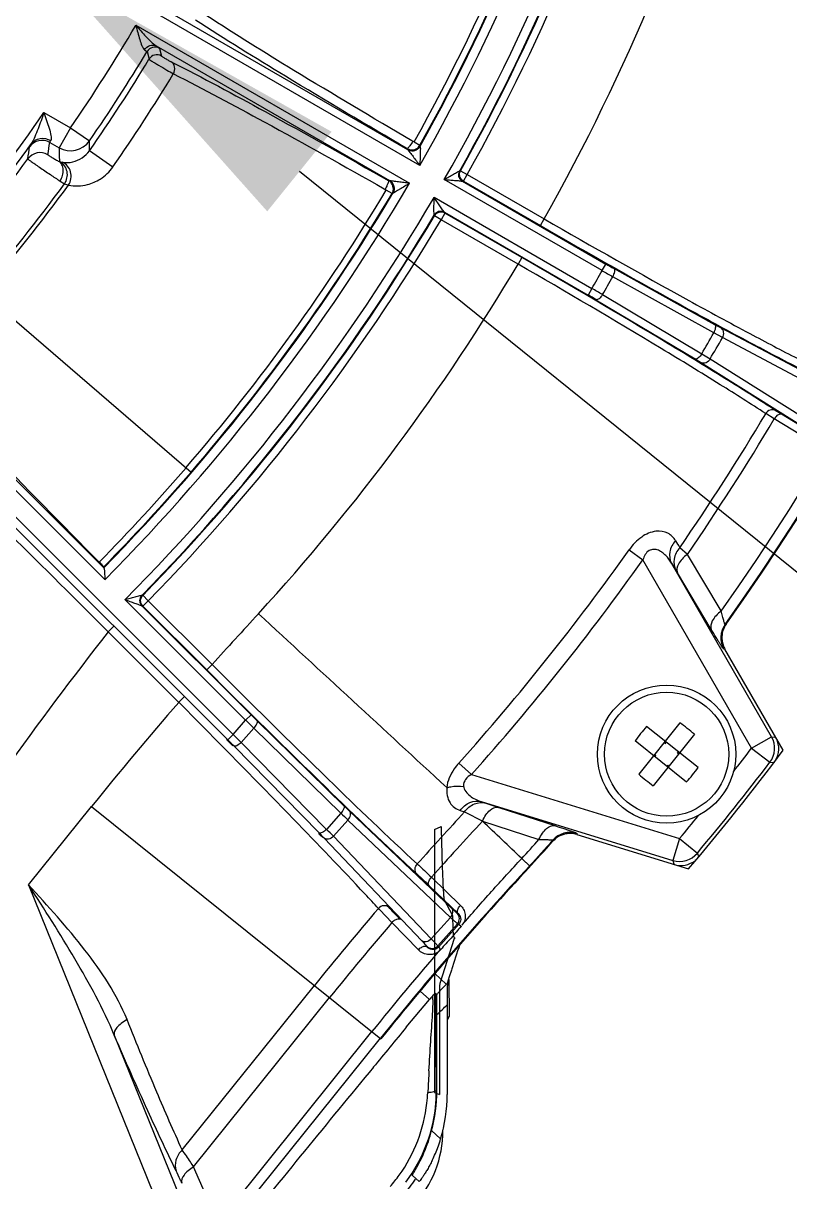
# Model space of a CAD drawing. Header units: millimetres. Extents: x -6 to 705, y -10 to 538.
# Drawn here: x 524.28 to 534.26, y 394.5 to 409.6 of the extents above; entities that cross this region are included whole.
import ezdxf

# ---------------------------------------------------------------- set-up
doc = ezdxf.new("R2010")
doc.units = ezdxf.units.MM
doc.layers.add('02___PRT_ALL_AXES', color=7, linetype='Continuous')
doc.layers.add('\\M+5D7DC\\M+5C4DA\\M+5BFF2\\M+5CFDF', color=7, linetype='Continuous', lineweight=50)

msp = doc.modelspace()

# ---------------------------------------------------------------- linework, layer by layer
at = {"color": 0, "linetype": 'Continuous', "lineweight": -3}
for p, q in [((529.441, 407.742), (525.878, 409.799)), ((526.242, 409.704), (529.282, 407.949)), ((525.745, 409.568), (529.307, 407.511)), ((525.89, 409.225), (525.916, 409.126)), ((526.009, 409.3), (529.048, 407.545)), ((526.053, 409.267), (526.078, 409.168)), ((524.548, 408.432), (524.895, 408.232)), ((524.895, 408.232), (524.745, 407.972)), ((524.895, 408.232), (525.141, 408.062)), ((524.624, 408.042), (524.745, 407.972)), ((529.366, 408.049), (529.339, 408.064)), ((529.367, 408.049), (529.441, 408.007)), ((529.441, 408.007), (529.443, 408.006)), ((529.443, 408.007), (529.446, 407.996)), ((525.445, 407.722), (525.141, 407.933)), ((531.814, 406.372), (529.759, 407.558)), ((529.961, 407.672), (529.971, 407.674)), ((529.971, 407.674), (530.058, 407.625)), ((530.008, 407.539), (530.058, 407.625)), ((530.058, 407.625), (531.061, 407.046)), ((524.758, 407.539), (524.816, 407.503)), ((528.977, 407.438), (529.005, 407.422)), ((529.079, 407.377), (529.005, 407.422)), ((529.998, 407.536), (531.864, 406.458)), ((530.008, 407.539), (531.011, 406.959)), ((529.09, 407.38), (529.079, 407.377)), ((529.626, 407.327), (531.681, 406.141)), ((529.767, 407.121), (529.717, 407.035)), ((529.764, 407.132), (531.631, 406.054)), ((530.77, 406.542), (529.767, 407.121)), ((529.631, 407.086), (529.629, 407.095)), ((529.717, 407.035), (529.631, 407.086)), ((530.72, 406.456), (529.717, 407.035)), ((531.011, 406.959), (531.061, 407.046)), ((530.77, 406.542), (530.72, 406.456)), ((531.814, 406.372), (531.864, 406.458)), ((533.282, 405.667), (531.968, 406.399)), ((533.267, 405.561), (531.953, 406.293)), ((523.754, 406.083), (526.463, 403.748)), ((531.681, 406.141), (531.631, 406.054)), ((531.819, 406.06), (533.11, 405.288)), ((531.734, 405.993), (533.025, 405.222)), ((533.367, 405.621), (533.282, 405.667)), ((534.861, 404.829), (533.367, 405.621)), ((525.342, 402.346), (522.151, 405.537)), ((525.328, 402.501), (522.291, 405.538)), ((533.379, 405.499), (533.267, 405.561)), ((534.874, 404.707), (533.379, 405.499)), ((521.977, 405.364), (527.011, 400.33)), ((522.047, 405.153), (526.94, 400.259)), ((533.025, 405.222), (533.107, 405.171)), ((533.107, 405.171), (534.54, 404.273)), ((533.11, 405.288), (533.22, 405.222)), ((533.22, 405.222), (534.653, 404.323)), ((534.149, 404.5), (534.067, 404.551)), ((534.054, 404.44), (533.943, 404.509)), ((534.517, 404.159), (534.054, 404.44)), ((534.613, 404.218), (534.149, 404.5)), ((532.164, 402.734), (532.345, 402.606)), ((532.923, 402.676), (532.824, 402.762)), ((533.759, 400.149), (532.345, 402.606)), ((533.365, 401.938), (532.923, 402.676)), ((525.328, 402.501), (525.326, 402.513)), ((534.019, 400.299), (532.716, 402.563)), ((532.794, 402.437), (532.776, 402.467)), ((533.235, 401.696), (532.794, 402.437)), ((525.827, 402.143), (525.835, 402.142)), ((525.835, 402.142), (525.907, 402.072)), ((527.174, 400.514), (525.602, 402.086)), ((527.245, 400.584), (525.827, 402.002)), ((525.836, 402.001), (525.907, 402.072)), ((525.836, 402.001), (526.667, 401.17)), ((525.907, 402.072), (526.738, 401.241)), ((525.455, 401.737), (525.384, 401.666)), ((533.428, 401.766), (533.414, 401.762)), ((526.302, 400.748), (525.384, 401.666)), ((533.412, 401.442), (533.399, 401.439)), ((534.172, 400.123), (533.412, 401.442)), ((526.667, 401.17), (526.738, 401.241)), ((526.373, 400.819), (526.303, 400.748)), ((527.011, 400.33), (527.174, 400.514)), ((527.174, 400.514), (527.245, 400.584)), ((528.456, 399.397), (527.324, 400.506)), ((532.827, 400.482), (532.291, 399.811)), ((527.011, 400.33), (526.94, 400.259)), ((527.117, 400.226), (527.281, 400.411)), ((528.413, 399.302), (527.281, 400.411)), ((533.063, 399.898), (532.392, 400.433)), ((533.014, 400.332), (532.479, 399.661)), ((527.009, 400.18), (526.925, 400.265)), ((527.019, 400.18), (528.129, 399.047)), ((527.117, 400.226), (528.227, 399.093)), ((532.914, 399.71), (532.242, 400.245)), ((532.621, 400.225), (532.637, 400.212)), ((532.637, 400.212), (532.634, 400.24)), ((532.637, 400.212), (532.649, 400.228)), ((533.759, 400.149), (534.019, 400.299)), ((534.019, 400.299), (534.063, 400.296)), ((534.063, 400.296), (534.073, 400.295)), ((532.512, 400.056), (532.484, 400.053)), ((532.496, 400.068), (532.512, 400.056)), ((532.5, 400.04), (532.512, 400.056)), ((532.793, 400.087), (532.806, 400.103)), ((532.793, 400.087), (532.821, 400.091)), ((532.793, 400.087), (532.809, 400.075)), ((533.759, 400.149), (533.998, 399.967)), ((529.948, 399.955), (530.113, 399.808)), ((532.656, 399.915), (532.668, 399.931)), ((532.668, 399.931), (532.684, 399.919)), ((532.668, 399.931), (532.672, 399.903)), ((533.998, 399.967), (534.052, 399.964)), ((530.113, 399.808), (532.823, 398.975)), ((530.239, 399.455), (532.735, 398.689)), ((530.239, 399.455), (530.298, 399.435)), ((530.298, 399.435), (530.469, 399.378)), ((524.349, 398.37), (525.167, 399.39)), ((525.167, 399.39), (528.935, 396.366)), ((528.413, 399.302), (528.227, 399.093)), ((529.858, 398.063), (528.525, 399.331)), ((529.968, 399.339), (530.024, 399.321)), ((530.024, 399.321), (530.259, 399.201)), ((530.469, 399.378), (531.198, 399.142)), ((528.505, 399.215), (528.317, 399.003)), ((529.839, 397.946), (528.505, 399.215)), ((529.631, 399.093), (529.719, 399.131)), ((530.256, 399.201), (530.992, 398.961)), ((528.148, 399.015), (528.124, 399.04)), ((528.129, 399.047), (528.195, 398.978)), ((528.177, 398.985), (528.148, 399.015)), ((528.195, 398.978), (529.468, 397.641)), ((528.317, 399.003), (529.59, 397.666)), ((529.631, 399.093), (529.631, 395.664)), ((531.174, 398.953), (531.173, 398.942)), ((531.485, 399.04), (531.485, 399.029)), ((531.485, 399.029), (531.485, 399.026)), ((531.485, 399.026), (532.94, 398.579)), ((532.823, 398.975), (532.735, 398.689)), ((532.823, 398.975), (533.054, 398.783)), ((531.173, 398.942), (531.173, 398.939)), ((532.735, 398.689), (532.748, 398.646)), ((533.054, 398.783), (533.069, 398.731)), ((530.876, 398.61), (530.869, 398.617)), ((532.748, 398.646), (532.751, 398.637)), ((524.349, 398.37), (527.421, 390.768)), ((529.56, 398.363), (529.938, 397.997)), ((529.591, 398.469), (529.969, 398.103)), ((529.759, 398.174), (529.864, 397.98)), ((529.078, 397.881), (528.92, 398.043)), ((529.839, 397.946), (529.59, 397.666)), ((529.864, 397.98), (529.865, 397.965)), ((529.865, 397.965), (529.872, 397.794)), ((529.938, 397.997), (529.927, 398.001)), ((529.423, 397.525), (529.078, 397.881)), ((529.931, 397.864), (529.675, 397.576)), ((529.949, 397.858), (529.682, 397.557)), ((529.949, 397.858), (529.931, 397.864)), ((529.949, 397.858), (529.984, 397.826)), ((529.888, 397.672), (529.7, 397.084)), ((529.893, 397.685), (529.879, 397.691)), ((529.888, 397.672), (529.893, 397.668)), ((529.893, 397.685), (529.893, 397.668)), ((529.53, 397.571), (529.534, 397.561)), ((529.675, 397.576), (529.682, 397.557)), ((529.682, 397.557), (529.716, 397.525)), ((529.635, 397.214), (529.786, 397.075)), ((529.8, 397.089), (529.829, 397.177)), ((529.817, 397.139), (529.821, 396.657)), ((529.829, 397.177), (529.858, 397.265)), ((526.349, 394.916), (528.07, 397.06)), ((526.497, 394.696), (528.267, 396.901)), ((529.265, 396.515), (529.566, 396.877)), ((529.445, 396.987), (529.566, 396.877)), ((529.662, 396.942), (529.647, 396.959)), ((529.697, 396.807), (529.697, 395.638)), ((529.797, 396.807), (529.797, 395.638)), ((529.664, 395.69), (529.664, 396.68)), ((525.464, 396.412), (527.662, 390.971)), ((526.817, 393.967), (528.817, 396.46)), ((526.846, 393.779), (528.927, 396.371)), ((529.656, 395.693), (529.656, 395.9)), ((529.631, 395.664), (529.697, 395.638)), ((529.656, 395.693), (529.664, 395.69)), ((529.595, 395.169), (529.712, 395.061)), ((526.817, 393.967), (526.497, 394.696)), ((529.344, 394.585), (529.431, 394.504))]:
    msp.add_line(p, q, dxfattribs=at)
for radius in [0.9, 0.808]:
    msp.add_circle((532.653, 400.072), radius, dxfattribs=at)
for centre, radius, start, end in [((506.93, 420.584), 32.491, 324.5985, 9.6872), ((506.93, 420.584), 32.5, 324.6176, 9.6681), ((506.93, 420.584), 32.35, 324.8016, 9.4841), ((506.93, 420.584), 25.916, 330.295, 344.705), ((506.93, 420.584), 26.284, 330.2909, 344.7091), ((506.93, 420.584), 25.701, 330.8064, 344.1936), ((506.93, 420.584), 25.788, 330.8086, 344.1914), ((506.93, 420.584), 25.796, 330.7899, 344.2101), ((506.93, 420.584), 26.404, 330.722, 344.278), ((506.93, 420.584), 26.411, 330.7367, 344.2633), ((506.93, 420.584), 26.511, 330.7367, 344.2633), ((506.93, 420.584), 27.669, 330.7059, 344.2941), ((507.228, 420.412), 21.458, 325.4151, 329.6437), ((507.228, 420.412), 21.758, 325.4151, 329.0571), ((525.993, 409.163), 0.12, 60.065, 148.992), ((507.207, 420.425), 21.856, 325.1425, 328.87), ((526.018, 409.064), 0.12, 60.065, 148.8049), ((507.194, 420.432), 22.24, 325.1461, 328.8747), ((506.93, 420.584), 21.403, 315.3282, 325.4031), ((506.93, 420.584), 21.503, 315.593, 324.2613), ((524.524, 407.869), 0.2, 60.0326, 144.0465), ((495.267, 412.279), 29.661, 351.4754, 351.7876), ((524.895, 408.233), 0.3, 240.0735, 325.2943), ((487.542, 408), 37.599, 359.899, 0.0945), ((495.24, 412.076), 29.408, 351.6935, 352.006), ((524.5, 407.709), 0.2, 60.0317, 143.67), ((506.93, 420.584), 21.582, 319.2168, 323.7673), ((506.93, 420.584), 22.159, 319.2168, 323.8187), ((506.93, 420.584), 22.211, 319.2405, 323.866), ((524.975, 407.942), 0.467, 250.0927, 256.7892), ((506.93, 420.584), 25.916, 315.271, 329.705), ((506.93, 420.584), 25.701, 319.2401, 329.1935), ((506.93, 420.584), 25.796, 315.4954, 329.2101), ((506.93, 420.584), 26.284, 315.2672, 329.7091), ((506.93, 420.584), 25.788, 319.2401, 329.1914), ((506.93, 420.584), 26.404, 315.6982, 329.278), ((506.93, 420.584), 26.411, 315.7092, 329.2633), ((506.93, 420.584), 26.511, 315.7092, 329.2633), ((506.93, 420.584), 27.669, 317.5308, 329.2941), ((506.93, 420.584), 28.657, 329.7332, 330.2668), ((538.709, 418.338), 13.811, 240.0481, 240.7109), ((535.757, 413.195), 7.78, 239.9757, 240.858), ((506.93, 420.584), 28.816, 329.7326, 330.2674), ((527.569, 399.018), 8.125, 59.1607, 60.0056), ((524.451, 393.65), 14.432, 59.3034, 59.9376), ((506.93, 420.584), 30.321, 329.7026, 330.2974), ((506.93, 420.584), 30.449, 329.6991, 330.3009), ((506.93, 420.584), 31.434, 325.4615, 329.2425), ((506.93, 420.584), 31.565, 325.4351, 329.2386), ((506.44, 421.006), 26.348, 315.6094, 319.2409), ((507.08, 420.455), 25.59, 315.4817, 319.2405), ((506.93, 420.584), 30.909, 318.1325, 324.7247), ((556.807, 417.161), 27.973, 210.761, 210.9794), ((506.93, 420.584), 31.13, 318.1325, 324.7247), ((559.273, 419.157), 31.315, 212.0004, 212.2068), ((409.622, 286.528), 163.272, 44.84494, 44.99572), ((560.127, 371.326), 44.83, 136.9983, 138.1416), ((-413.699, -618.845), 1388.337, 47.188981, 47.326643), ((533.659, 401.589), 0.3, 144.6157, 209.9289), ((563.424, 371.823), 48.348, 141.885, 147.2261), ((533.673, 401.592), 0.3, 198.8055, 209.8793), ((560.127, 371.326), 44.83, 138.9821, 141.2448), ((411.01, 285.82), 162.791, 44.75335, 44.90958), ((540.228, 413.952), 18.734, 225.8322, 226.2859), ((534.711, 408.046), 10.555, 224.9857, 225.59), ((530.666, 397.58), 3.618, 49.5278, 53.3294), ((513.463, 386.376), 19.449, 45.4082, 45.8454), ((535.14, 398.088), 3.613, 141.4269, 143.3304), ((535.143, 398.085), 3.617, 139.528, 141.429), ((519.462, 392.778), 10.578, 44.4107, 45.014), ((533.759, 400.149), 0.3, 322.7233, 29.9092), ((533.813, 400.145), 0.3, 322.7325, 18.6236), ((533.812, 400.146), 0.3, 18.5531, 29.8761), ((506.93, 420.584), 34.07, 319.7675, 323.0897), ((506.93, 420.584), 33.725, 322.044, 322.7039), ((530.166, 402.055), 3.613, 321.4269, 323.3304), ((506.93, 420.584), 34.025, 320.1533, 322.7039), ((534.639, 402.563), 3.618, 229.5278, 233.3294), ((530.162, 402.058), 3.617, 319.528, 321.429), ((536.198, 407.432), 11.256, 226.2397, 226.8871), ((532.897, 403.921), 6.339, 225.5284, 226.3909), ((560.127, 371.326), 41.108, 137.0784, 138.3566), ((506.93, 420.584), 33.725, 320.1533, 320.8116), ((560.127, 371.326), 40.855, 136.9788, 138.3667), ((352.064, 211.776), 258.613, 46.29005, 46.44649), ((519.258, 389.995), 12.776, 44.8376, 45.4086), ((506.93, 420.584), 32.35, 317.4639, 318.0555), ((506.93, 420.584), 32.491, 317.4589, 318.2586), ((531.397, 398.738), 0.3, 127.1952, 138.1915), ((531.397, 398.753), 0.3, 72.9287, 138.2415), ((506.93, 420.584), 32.5, 317.3984, 318.2396), ((532.823, 398.975), 0.3, 252.948, 320.1338), ((532.839, 398.923), 0.3, 252.9067, 308.799), ((532.838, 398.924), 0.3, 308.7285, 320.0503), ((560.127, 371.326), 40.008, 136.9925, 141.2448), ((560.127, 371.326), 39.999, 137.0167, 141.2448), ((506.459, 377.513), 30.429, 42.4789, 42.9598), ((560.127, 371.326), 41.108, 139.4293, 141.2448), ((533.334, 402.265), 6.109, 223.4729, 223.7239), ((529.211, 397.75), 0.187, 127.4529, 135.5524), ((529.856, 397.93), 0.1, 318.4153, 44.8988), ((560.127, 371.326), 40.855, 139.4615, 141.2448), ((438.607, 426.825), 95.919, 342.05085, 342.25876), ((560.127, 371.326), 40.149, 139.2548, 141.2448), ((529.601, 397.642), 0.1, 225.1125, 318.3196), ((531.477, 395.363), 2.406, 134.6435, 137.9094), ((506.93, 420.584), 32.789, 314.193, 314.2271), ((531.44, 395.258), 2.476, 137.9627, 139.1838), ((531.483, 395.358), 2.414, 137.9085, 138.9735), ((546.4, 396.825), 16.603, 179.4986, 179.9071), ((551.65, 396.807), 21.853, 179.8827, 180.0004), ((506.93, 420.584), 32.989, 313.5631, 313.8819), ((508.183, 396.681), 21.481, 359.9995, 0.1218), ((529.768, 396.657), 0.053, 303.2089, 0.4979), ((735.091, 226.056), 267.246, 140.36949, 140.51402), ((735.431, 225.778), 267.685, 140.51429, 141.11924), ((570.205, 393.736), 40.705, 176.8844, 177.144), ((527.505, 395.763), 2.042, 353.3391, 357.2615), ((576.386, 393.425), 46.894, 177.1415, 177.2613), ((527.671, 395.689), 1.985, 355.5993, 359.2261), ((527.687, 395.688), 1.97, 359.2289, 0.1394), ((527.669, 395.689), 1.987, 323.1972, 355.598), ((527.504, 395.738), 2.168, 334.532, 342.9335), ((527.582, 395.713), 2.085, 342.9658, 344.8867), ((527.894, 395.609), 1.899, 339.9933, 343.2176), ((527.922, 395.598), 1.869, 334.0829, 340.0316), ((527.37, 395.802), 2.316, 332.7022, 334.5309), ((527.604, 395.715), 1.931, 318.7287, 324.3305), ((527.733, 395.664), 2.002, 317.3291, 324.74), ((527.734, 395.663), 2.001, 324.7438, 325.6651)]:
    msp.add_arc(centre, radius, start, end, dxfattribs=at)
for centre, major_axis, start_param, end_param in [((527.664, 395.69), (1.863, -0.728), 0.108777, 0.372349), ((527.797, 395.638), (-1.863, 0.728), 3.221355, 3.513942)]:
    msp.add_ellipse(centre, major_axis=major_axis, ratio=0.999824, start_param=start_param, end_param=end_param, dxfattribs=at)
for points, knots in [([(529.339, 408.064), (528.824, 408.365), (527.929, 408.898), (527.042, 409.447), (526.669, 409.692)], [0, 0, 0, 0, 0.571955, 1, 1, 1, 1]), ([(525.745, 409.568), (525.788, 409.519), (525.852, 409.446), (525.94, 409.356), (525.984, 409.315), (526.009, 409.3)], [0, 0, 0, 0, 0.520903, 0.771901, 1, 1, 1, 1]), ([(525.745, 409.568), (525.753, 409.536), (525.769, 409.475), (525.794, 409.386), (525.816, 409.317), (525.838, 409.273), (525.852, 409.255), (525.859, 409.25)], [0, 0, 0, 0, 0.284692, 0.560499, 0.811449, 0.917102, 1, 1, 1, 1]), ([(529.278, 407.961), (528.747, 408.271), (527.822, 408.82), (526.905, 409.385), (526.52, 409.637)], [0, 0, 0, 0, 0.571959, 1, 1, 1, 1]), ([(525.859, 409.25), (525.875, 409.275), (525.921, 409.316), (525.985, 409.313), (526.009, 409.3)], [0, 0, 0, 0, 0.523929, 1, 1, 1, 1]), ([(525.859, 409.25), (525.867, 409.244), (525.877, 409.237), (525.887, 409.229), (525.89, 409.226), (525.89, 409.225)], [0, 0, 0, 0, 0.705092, 0.903791, 1, 1, 1, 1]), ([(526.009, 409.3), (526.015, 409.296), (526.026, 409.288), (526.04, 409.279), (526.048, 409.272), (526.052, 409.268), (526.053, 409.267)], [0, 0, 0, 0, 0.404993, 0.709182, 0.90759, 1, 1, 1, 1]), ([(525.916, 409.126), (525.918, 409.123), (525.932, 409.116), (525.956, 409.099), (525.995, 409.076), (526.06, 409.037), (526.141, 408.989), (526.205, 408.952), (526.233, 408.936)], [0, 0, 0, 0, 0.032944, 0.116664, 0.242969, 0.399317, 0.738048, 1, 1, 1, 1]), ([(526.078, 409.168), (526.079, 409.166), (526.085, 409.163), (526.094, 409.156), (526.11, 409.147), (526.136, 409.131), (526.168, 409.113), (526.194, 409.098), (526.206, 409.093)], [0, 0, 0, 0, 0.033271, 0.117002, 0.243254, 0.399538, 0.738082, 1, 1, 1, 1]), ([(526.206, 409.093), (526.617, 408.885), (527.564, 408.374), (528.502, 407.847), (529.037, 407.542)], [0, 0, 0, 0, 0.427989, 1, 1, 1, 1]), ([(526.233, 408.936), (526.248, 408.962), (526.262, 409.023), (526.229, 409.079), (526.206, 409.093)], [0, 0, 0, 0, 0.528397, 1, 1, 1, 1]), ([(526.233, 408.936), (526.631, 408.736), (527.55, 408.242), (528.459, 407.733), (528.977, 407.438)], [0, 0, 0, 0, 0.428037, 1, 1, 1, 1]), ([(524.548, 408.431), (524.523, 408.36), (524.486, 408.254), (524.432, 408.118), (524.403, 408.053), (524.384, 408.025)], [0, 0, 0, 0, 0.516514, 0.767941, 1, 1, 1, 1]), ([(524.548, 408.432), (524.56, 408.397), (524.584, 408.329), (524.616, 408.23), (524.638, 408.151), (524.645, 408.098), (524.642, 408.073), (524.637, 408.066)], [0, 0, 0, 0, 0.288622, 0.568521, 0.82214, 0.92566, 1, 1, 1, 1]), ([(524.384, 408.025), (524.378, 408.016), (524.371, 408.004), (524.363, 407.991), (524.362, 407.987)], [0, 0, 0, 0, 0.691934, 1, 1, 1, 1]), ([(524.384, 408.025), (524.41, 408.061), (524.499, 408.112), (524.596, 408.09), (524.637, 408.066)], [0, 0, 0, 0, 0.484139, 1, 1, 1, 1]), ([(524.637, 408.066), (524.633, 408.061), (524.629, 408.053), (524.624, 408.045), (524.624, 408.042)], [0, 0, 0, 0, 0.690835, 1, 1, 1, 1]), ([(529.352, 408.057), (529.34, 408.036), (529.316, 408.006), (529.293, 407.974), (529.282, 407.964)], [0, 0, 0, 0, 0.620465, 1, 1, 1, 1]), ([(524.6, 407.883), (524.6, 407.881), (524.607, 407.877), (524.615, 407.87), (524.632, 407.86), (524.661, 407.842), (524.699, 407.819), (524.731, 407.802), (524.746, 407.794)], [0, 0, 0, 0, 0.029343, 0.104658, 0.220351, 0.366741, 0.701096, 1, 1, 1, 1]), ([(524.745, 407.972), (524.745, 407.958), (524.746, 407.929), (524.744, 407.884), (524.747, 407.839), (524.752, 407.808), (524.752, 407.793)], [0, 0, 0, 0, 0.245267, 0.487092, 0.740855, 1, 1, 1, 1]), ([(524.79, 407.783), (524.834, 407.776), (524.968, 407.782), (525.092, 407.862), (525.141, 407.933)], [0, 0, 0, 0, 0.337103, 1, 1, 1, 1]), ([(529.278, 407.961), (529.301, 407.948), (529.356, 407.937), (529.406, 407.962), (529.424, 407.98)], [0, 0, 0, 0, 0.499915, 1, 1, 1, 1]), ([(529.282, 407.949), (529.304, 407.936), (529.359, 407.925), (529.409, 407.951), (529.427, 407.97)], [0, 0, 0, 0, 0.498702, 1, 1, 1, 1]), ([(529.282, 407.949), (529.287, 407.945), (529.297, 407.932), (529.321, 407.902), (529.355, 407.857), (529.397, 407.8), (529.426, 407.762), (529.441, 407.742)], [0, 0, 0, 0, 0.073521, 0.18653, 0.446314, 0.720897, 1, 1, 1, 1]), ([(529.446, 407.995), (529.446, 407.995), (529.448, 407.989), (529.447, 407.981), (529.448, 407.955), (529.447, 407.925), (529.446, 407.877), (529.443, 407.817), (529.442, 407.767), (529.441, 407.742)], [0, 0, 0, 0, 0.0098, 0.042279, 0.147537, 0.276041, 0.41442, 0.703947, 1, 1, 1, 1]), ([(524.339, 407.828), (524.34, 407.826), (524.344, 407.824), (524.352, 407.817), (524.365, 407.807), (524.391, 407.788), (524.434, 407.759), (524.493, 407.717), (524.561, 407.671), (524.65, 407.611), (524.716, 407.567), (524.758, 407.539)], [0, 0, 0, 0, 0.008434, 0.028895, 0.06102, 0.104172, 0.219755, 0.3661, 0.531096, 0.700979, 1, 1, 1, 1]), ([(524.758, 407.539), (524.772, 407.562), (524.793, 407.61), (524.803, 407.684), (524.789, 407.75), (524.762, 407.784), (524.746, 407.794)], [0, 0, 0, 0, 0.286167, 0.55638, 0.793737, 1, 1, 1, 1]), ([(524.75, 407.793), (524.76, 407.79), (524.773, 407.785), (524.787, 407.783), (524.79, 407.783)], [0, 0, 0, 0, 0.775789, 1, 1, 1, 1]), ([(524.816, 407.503), (524.847, 407.548), (524.874, 407.664), (524.804, 407.765), (524.759, 407.789)], [0, 0, 0, 0, 0.514379, 1, 1, 1, 1]), ([(524.869, 407.487), (524.9, 407.536), (524.916, 407.634), (524.862, 407.738), (524.815, 407.773), (524.79, 407.783)], [0, 0, 0, 0, 0.508589, 0.759228, 1, 1, 1, 1]), ([(524.869, 407.487), (524.949, 407.47), (525.098, 407.475), (525.3, 407.564), (525.402, 407.66), (525.445, 407.722)], [0, 0, 0, 0, 0.379158, 0.653099, 1, 1, 1, 1]), ([(529.759, 407.558), (529.78, 407.57), (529.819, 407.593), (529.869, 407.622), (529.905, 407.643), (529.932, 407.659), (529.944, 407.663), (529.961, 407.674), (529.961, 407.671)], [0, 0, 0, 0, 0.302631, 0.597081, 0.736273, 0.863269, 0.963114, 1, 1, 1, 1]), ([(529.759, 407.558), (529.782, 407.556), (529.826, 407.553), (529.891, 407.548), (529.943, 407.544), (529.977, 407.54), (529.992, 407.538), (529.997, 407.536)], [0, 0, 0, 0, 0.283296, 0.560968, 0.820388, 0.930195, 1, 1, 1, 1]), ([(529.998, 407.536), (529.979, 407.547), (529.949, 407.581), (529.946, 407.627), (529.952, 407.647)], [0, 0, 0, 0, 0.498777, 1, 1, 1, 1]), ([(530.008, 407.539), (529.99, 407.549), (529.959, 407.583), (529.956, 407.629), (529.961, 407.65)], [0, 0, 0, 0, 0.499697, 1, 1, 1, 1]), ([(529.037, 407.542), (529.037, 407.541), (529.036, 407.537), (529.034, 407.53), (529.03, 407.519), (529.022, 407.499), (529.009, 407.469), (528.997, 407.443), (528.991, 407.43)], [0, 0, 0, 0, 0.028846, 0.090848, 0.185519, 0.309984, 0.629247, 1, 1, 1, 1]), ([(529.048, 407.545), (529.07, 407.532), (529.108, 407.49), (529.11, 407.434), (529.103, 407.409)], [0, 0, 0, 0, 0.499138, 1, 1, 1, 1]), ([(529.307, 407.511), (529.283, 407.514), (529.235, 407.519), (529.165, 407.528), (529.109, 407.534), (529.071, 407.54), (529.055, 407.542), (529.049, 407.545)], [0, 0, 0, 0, 0.278837, 0.553176, 0.812838, 0.925598, 1, 1, 1, 1]), ([(529.08, 407.377), (529.093, 407.399), (529.105, 407.454), (529.08, 407.504), (529.062, 407.523)], [0, 0, 0, 0, 0.499914, 1, 1, 1, 1]), ([(529.307, 407.511), (529.286, 407.498), (529.244, 407.471), (529.193, 407.439), (529.152, 407.414), (529.127, 407.399), (529.104, 407.386), (529.097, 407.382), (529.091, 407.379), (529.091, 407.38)], [0, 0, 0, 0, 0.295631, 0.584768, 0.723016, 0.851396, 0.957046, 0.98955, 1, 1, 1, 1]), ([(529.629, 407.096), (529.627, 407.094), (529.627, 407.115), (529.625, 407.126), (529.625, 407.158), (529.625, 407.2), (529.626, 407.258), (529.626, 407.304), (529.626, 407.327)], [0, 0, 0, 0, 0.036205, 0.135965, 0.262996, 0.402324, 0.697061, 1, 1, 1, 1]), ([(529.764, 407.132), (529.759, 407.135), (529.751, 407.147), (529.73, 407.175), (529.701, 407.218), (529.664, 407.271), (529.639, 407.308), (529.626, 407.327)], [0, 0, 0, 0, 0.069352, 0.179191, 0.438728, 0.716546, 1, 1, 1, 1]), ([(529.764, 407.132), (529.745, 407.142), (529.701, 407.151), (529.66, 407.131), (529.645, 407.116)], [0, 0, 0, 0, 0.498504, 1, 1, 1, 1]), ([(529.767, 407.121), (529.749, 407.132), (529.704, 407.141), (529.663, 407.121), (529.647, 407.106)], [0, 0, 0, 0, 0.499699, 1, 1, 1, 1]), ([(531.011, 406.959), (531.649, 406.591), (532.558, 406.076), (533.685, 405.462), (534.17, 405.208), (534.383, 405.1)], [0, 0, 0, 0, 0.573969, 0.813622, 1, 1, 1, 1]), ([(531.061, 407.046), (531.685, 406.686), (532.573, 406.182), (533.676, 405.582), (534.15, 405.333), (534.359, 405.228)], [0, 0, 0, 0, 0.57397, 0.813619, 1, 1, 1, 1]), ([(534.067, 404.551), (533.867, 404.683), (533.404, 404.975), (532.309, 405.644), (531.408, 406.174), (530.77, 406.542)], [0, 0, 0, 0, 0.186376, 0.426026, 1, 1, 1, 1]), ([(533.943, 404.509), (533.748, 404.637), (533.296, 404.923), (532.225, 405.578), (531.344, 406.096), (530.72, 406.456)], [0, 0, 0, 0, 0.186377, 0.426026, 1, 1, 1, 1]), ([(531.953, 406.293), (531.964, 406.313), (531.979, 406.345), (531.98, 406.391), (531.968, 406.399)], [0, 0, 0, 0, 0.631724, 1, 1, 1, 1]), ([(531.819, 406.06), (531.806, 406.04), (531.787, 406.012), (531.746, 405.988), (531.734, 405.993)], [0, 0, 0, 0, 0.631724, 1, 1, 1, 1]), ([(533.267, 405.561), (533.278, 405.581), (533.293, 405.612), (533.294, 405.659), (533.282, 405.667)], [0, 0, 0, 0, 0.631725, 1, 1, 1, 1]), ([(533.379, 405.499), (533.391, 405.52), (533.405, 405.564), (533.383, 405.61), (533.367, 405.621)], [0, 0, 0, 0, 0.554876, 1, 1, 1, 1]), ([(533.11, 405.288), (533.098, 405.268), (533.078, 405.24), (533.038, 405.216), (533.025, 405.222)], [0, 0, 0, 0, 0.631725, 1, 1, 1, 1]), ([(533.22, 405.222), (533.207, 405.201), (533.175, 405.167), (533.125, 405.162), (533.107, 405.171)], [0, 0, 0, 0, 0.554876, 1, 1, 1, 1]), ([(525.268, 402.575), (524.785, 403.062), (524.117, 403.741), (523.33, 404.569), (523.02, 404.904), (522.894, 405.046)], [0, 0, 0, 0, 0.600675, 0.833537, 1, 1, 1, 1]), ([(534.067, 404.551), (534.047, 404.562), (533.994, 404.564), (533.956, 404.53), (533.943, 404.509)], [0, 0, 0, 0, 0.473391, 1, 1, 1, 1]), ([(534.149, 404.5), (534.143, 404.503), (534.12, 404.504), (534.084, 404.482), (534.063, 404.456), (534.054, 404.44)], [0, 0, 0, 0, 0.179074, 0.541141, 1, 1, 1, 1]), ([(525.081, 401.97), (524.649, 402.402), (523.882, 403.16), (523.106, 403.909), (522.763, 404.227)], [0, 0, 0, 0, 0.56609, 1, 1, 1, 1]), ([(532.769, 402.854), (532.746, 402.894), (532.671, 402.967), (532.497, 402.991), (532.31, 402.906), (532.209, 402.798), (532.164, 402.734)], [0, 0, 0, 0, 0.190227, 0.40436, 0.678421, 1, 1, 1, 1]), ([(532.716, 402.563), (532.695, 402.597), (532.659, 402.647), (532.598, 402.7), (532.547, 402.731), (532.486, 402.746), (532.395, 402.723), (532.359, 402.652), (532.345, 402.606)], [0, 0, 0, 0, 0.239465, 0.357279, 0.474253, 0.59219, 0.717481, 1, 1, 1, 1]), ([(532.769, 402.854), (532.733, 402.813), (532.679, 402.718), (532.692, 402.605), (532.716, 402.563)], [0, 0, 0, 0, 0.529251, 1, 1, 1, 1]), ([(532.824, 402.762), (532.788, 402.721), (532.736, 402.623), (532.752, 402.511), (532.776, 402.467)], [0, 0, 0, 0, 0.524794, 1, 1, 1, 1]), ([(525.326, 402.513), (525.326, 402.515), (525.318, 402.521), (525.308, 402.534), (525.289, 402.553), (525.275, 402.567), (525.268, 402.575)], [0, 0, 0, 0, 0.084591, 0.297999, 0.616242, 1, 1, 1, 1]), ([(532.923, 402.676), (532.899, 402.658), (532.855, 402.618), (532.797, 402.545), (532.777, 402.47), (532.794, 402.437)], [0, 0, 0, 0, 0.324108, 0.606322, 1, 1, 1, 1]), ([(525.329, 402.5), (525.329, 402.498), (525.332, 402.491), (525.334, 402.478), (525.336, 402.461), (525.338, 402.416), (525.341, 402.378), (525.342, 402.346)], [0, 0, 0, 0, 0.047031, 0.14032, 0.254928, 0.387018, 1, 1, 1, 1]), ([(525.602, 402.086), (525.625, 402.092), (525.669, 402.104), (525.725, 402.119), (525.765, 402.13), (525.796, 402.138), (525.808, 402.14), (525.828, 402.145), (525.826, 402.142)], [0, 0, 0, 0, 0.302607, 0.597039, 0.73623, 0.863231, 0.963112, 1, 1, 1, 1]), ([(525.827, 402.002), (525.812, 402.017), (525.792, 402.059), (525.801, 402.104), (525.811, 402.122)], [0, 0, 0, 0, 0.498963, 1, 1, 1, 1]), ([(525.836, 402.001), (525.821, 402.016), (525.801, 402.057), (525.809, 402.102), (525.82, 402.12)], [0, 0, 0, 0, 0.499683, 1, 1, 1, 1]), ([(525.602, 402.086), (525.624, 402.078), (525.666, 402.063), (525.728, 402.041), (525.776, 402.024), (525.809, 402.011), (525.822, 402.006), (525.826, 402.003)], [0, 0, 0, 0, 0.283947, 0.562216, 0.821983, 0.931547, 1, 1, 1, 1]), ([(533.365, 401.938), (533.34, 401.919), (533.297, 401.879), (533.238, 401.805), (533.218, 401.73), (533.235, 401.696)], [0, 0, 0, 0, 0.323796, 0.606007, 1, 1, 1, 1]), ([(533.414, 401.762), (533.413, 401.762), (533.41, 401.769), (533.407, 401.776), (533.402, 401.793), (533.393, 401.824), (533.381, 401.873), (533.371, 401.915), (533.365, 401.938)], [0, 0, 0, 0, 0.019613, 0.077503, 0.171396, 0.29621, 0.616478, 1, 1, 1, 1]), ([(533.399, 401.439), (533.397, 401.438), (533.392, 401.447), (533.382, 401.458), (533.367, 401.482), (533.348, 401.511), (533.325, 401.549), (533.286, 401.611), (533.256, 401.661), (533.235, 401.696)], [0, 0, 0, 0, 0.02042, 0.074759, 0.162142, 0.280401, 0.426683, 0.59768, 1, 1, 1, 1]), ([(526.738, 401.241), (527.238, 400.739), (528.121, 399.866), (529.015, 399.003), (529.407, 398.642)], [0, 0, 0, 0, 0.57097, 1, 1, 1, 1]), ([(526.667, 401.17), (527.18, 400.657), (528.084, 399.765), (528.999, 398.884), (529.4, 398.515)], [0, 0, 0, 0, 0.570971, 1, 1, 1, 1]), ([(527.281, 400.411), (527.297, 400.427), (527.318, 400.453), (527.333, 400.496), (527.324, 400.506)], [0, 0, 0, 0, 0.640652, 1, 1, 1, 1]), ([(528.728, 398.25), (528.422, 398.579), (527.721, 399.311), (527.012, 400.034), (526.615, 400.433)], [0, 0, 0, 0, 0.443979, 1, 1, 1, 1]), ([(527.117, 400.226), (527.1, 400.209), (527.074, 400.187), (527.029, 400.171), (527.019, 400.18)], [0, 0, 0, 0, 0.640426, 1, 1, 1, 1]), ([(529.948, 399.955), (529.927, 399.932), (529.853, 399.839), (529.8, 399.725), (529.791, 399.638)], [0, 0, 0, 0, 0.266411, 1, 1, 1, 1]), ([(530.113, 399.808), (530.084, 399.791), (530.033, 399.754), (530.007, 399.689), (530.01, 399.66)], [0, 0, 0, 0, 0.527077, 1, 1, 1, 1]), ([(529.793, 399.635), (529.786, 399.569), (529.803, 399.464), (529.889, 399.373), (529.941, 399.347), (529.968, 399.339)], [0, 0, 0, 0, 0.542257, 0.77341, 1, 1, 1, 1]), ([(529.793, 399.635), (529.81, 399.641), (529.881, 399.659), (529.957, 399.66), (530.012, 399.651)], [0, 0, 0, 0, 0.236233, 1, 1, 1, 1]), ([(530.01, 399.66), (530.013, 399.633), (530.035, 399.582), (530.113, 399.507), (530.188, 399.472), (530.239, 399.455)], [0, 0, 0, 0, 0.250263, 0.497167, 1, 1, 1, 1]), ([(529.968, 399.339), (529.999, 399.383), (530.08, 399.457), (530.192, 399.469), (530.239, 399.455)], [0, 0, 0, 0, 0.529255, 1, 1, 1, 1]), ([(530.024, 399.321), (530.056, 399.365), (530.138, 399.438), (530.251, 399.448), (530.298, 399.435)], [0, 0, 0, 0, 0.526757, 1, 1, 1, 1]), ([(528.413, 399.302), (528.429, 399.319), (528.45, 399.344), (528.465, 399.388), (528.456, 399.397)], [0, 0, 0, 0, 0.640652, 1, 1, 1, 1]), ([(528.505, 399.215), (528.521, 399.232), (528.545, 399.27), (528.537, 399.318), (528.525, 399.331)], [0, 0, 0, 0, 0.562002, 1, 1, 1, 1]), ([(530.256, 399.201), (530.269, 399.229), (530.298, 399.28), (530.356, 399.353), (530.425, 399.39), (530.461, 399.38)], [0, 0, 0, 0, 0.324076, 0.606289, 1, 1, 1, 1]), ([(529.719, 399.131), (529.72, 399.061), (529.723, 398.929), (529.728, 398.745), (529.733, 398.586), (529.738, 398.452), (529.742, 398.345), (529.748, 398.263), (529.751, 398.209), (529.756, 398.183), (529.759, 398.174)], [0, 0, 0, 0, 0.21955, 0.412293, 0.578222, 0.717392, 0.830171, 0.915764, 0.973025, 1, 1, 1, 1]), ([(530.992, 398.961), (531.005, 398.99), (531.034, 399.041), (531.093, 399.115), (531.162, 399.151), (531.198, 399.142)], [0, 0, 0, 0, 0.323796, 0.606007, 1, 1, 1, 1]), ([(531.198, 399.142), (531.237, 399.129), (531.293, 399.111), (531.362, 399.088), (531.404, 399.073), (531.437, 399.061), (531.463, 399.052), (531.476, 399.045), (531.485, 399.042), (531.485, 399.04)], [0, 0, 0, 0, 0.4022, 0.573184, 0.719463, 0.837755, 0.925187, 0.979565, 1, 1, 1, 1]), ([(528.227, 399.093), (528.21, 399.076), (528.185, 399.054), (528.139, 399.038), (528.129, 399.047)], [0, 0, 0, 0, 0.640426, 1, 1, 1, 1]), ([(528.317, 399.003), (528.3, 398.985), (528.261, 398.959), (528.209, 398.965), (528.195, 398.978)], [0, 0, 0, 0, 0.563353, 1, 1, 1, 1]), ([(530.992, 398.961), (531.015, 398.961), (531.058, 398.961), (531.109, 398.959), (531.141, 398.958), (531.159, 398.957), (531.166, 398.955), (531.174, 398.954), (531.174, 398.953)], [0, 0, 0, 0, 0.383418, 0.703639, 0.828476, 0.922424, 0.980367, 1, 1, 1, 1]), ([(529.99, 397.847), (530.118, 397.993), (530.372, 398.287), (530.636, 398.571), (530.768, 398.713)], [0, 0, 0, 0, 0.499996, 1, 1, 1, 1]), ([(530.767, 398.714), (530.781, 398.701), (530.806, 398.677), (530.839, 398.648), (530.856, 398.628), (530.868, 398.62), (530.869, 398.617)], [0, 0, 0, 0, 0.409181, 0.724356, 0.925203, 1, 1, 1, 1]), ([(529.4, 398.515), (529.385, 398.531), (529.369, 398.58), (529.391, 398.624), (529.407, 398.642)], [0, 0, 0, 0, 0.471657, 1, 1, 1, 1]), ([(529.4, 398.515), (529.411, 398.505), (529.465, 398.455), (529.518, 398.404), (529.56, 398.363)], [0, 0, 0, 0, 0.206267, 1, 1, 1, 1]), ([(529.407, 398.642), (529.42, 398.631), (529.482, 398.573), (529.543, 398.515), (529.591, 398.469)], [0, 0, 0, 0, 0.206272, 1, 1, 1, 1]), ([(525.63, 396.614), (525.498, 396.942), (525.088, 397.556), (524.6, 398.093), (524.349, 398.37)], [0, 0, 0, 0, 0.4855, 1, 1, 1, 1]), ([(525.464, 396.412), (525.32, 396.756), (524.96, 397.42), (524.554, 398.052), (524.349, 398.37)], [0, 0, 0, 0, 0.49606, 1, 1, 1, 1]), ([(529.56, 398.363), (529.555, 398.368), (529.548, 398.39), (529.56, 398.429), (529.579, 398.456), (529.591, 398.469)], [0, 0, 0, 0, 0.179196, 0.540035, 1, 1, 1, 1]), ([(529.036, 398.078), (529.02, 398.094), (528.965, 398.109), (528.919, 398.082), (528.901, 398.062)], [0, 0, 0, 0, 0.470297, 1, 1, 1, 1]), ([(529.189, 397.917), (529.174, 397.932), (529.123, 397.986), (529.072, 398.039), (529.036, 398.078)], [0, 0, 0, 0, 0.290184, 1, 1, 1, 1]), ([(529.839, 397.946), (529.855, 397.963), (529.878, 398.001), (529.871, 398.049), (529.858, 398.063)], [0, 0, 0, 0, 0.562002, 1, 1, 1, 1]), ([(529.927, 398.001), (529.925, 398.001), (529.918, 398.008), (529.904, 398.019), (529.883, 398.039), (529.867, 398.054), (529.858, 398.063)], [0, 0, 0, 0, 0.090097, 0.291853, 0.598847, 1, 1, 1, 1]), ([(529.938, 397.997), (529.934, 398.002), (529.926, 398.024), (529.938, 398.063), (529.957, 398.09), (529.969, 398.103)], [0, 0, 0, 0, 0.1792, 0.540031, 1, 1, 1, 1]), ([(529.969, 398.103), (529.985, 398.088), (530.013, 398.051), (530.03, 397.996), (530.034, 397.949), (530.03, 397.899), (530.007, 397.866), (529.99, 397.847)], [0, 0, 0, 0, 0.233455, 0.473515, 0.600418, 0.730354, 1, 1, 1, 1]), ([(529.189, 397.917), (529.185, 397.921), (529.167, 397.928), (529.133, 397.921), (529.11, 397.907), (529.098, 397.898)], [0, 0, 0, 0, 0.183831, 0.540123, 1, 1, 1, 1]), ([(529.931, 397.864), (529.928, 397.865), (529.919, 397.874), (529.9, 397.889), (529.872, 397.915), (529.851, 397.935), (529.839, 397.946)], [0, 0, 0, 0, 0.089863, 0.291677, 0.598758, 1, 1, 1, 1]), ([(529.938, 397.997), (529.954, 397.982), (529.973, 397.95), (529.974, 397.897), (529.96, 397.87), (529.949, 397.858)], [0, 0, 0, 0, 0.426994, 0.683366, 1, 1, 1, 1]), ([(529.979, 397.831), (529.934, 397.781), (529.851, 397.675), (529.757, 397.579), (529.713, 397.528)], [0, 0, 0, 0, 0.500006, 1, 1, 1, 1]), ([(529.872, 397.794), (529.872, 397.775), (529.874, 397.744), (529.875, 397.71), (529.878, 397.695), (529.879, 397.691)], [0, 0, 0, 0, 0.553039, 0.882127, 1, 1, 1, 1]), ([(529.59, 397.666), (529.572, 397.648), (529.534, 397.622), (529.482, 397.628), (529.468, 397.641)], [0, 0, 0, 0, 0.563353, 1, 1, 1, 1]), ([(529.468, 397.641), (529.476, 397.632), (529.491, 397.616), (529.511, 397.595), (529.523, 397.581), (529.529, 397.574), (529.53, 397.571)], [0, 0, 0, 0, 0.399454, 0.705925, 0.908431, 1, 1, 1, 1]), ([(529.59, 397.666), (529.602, 397.654), (529.622, 397.633), (529.649, 397.606), (529.665, 397.588), (529.674, 397.579), (529.675, 397.576)], [0, 0, 0, 0, 0.400154, 0.706905, 0.909239, 1, 1, 1, 1]), ([(529.534, 397.561), (529.528, 397.566), (529.505, 397.573), (529.464, 397.559), (529.436, 397.538), (529.423, 397.525)], [0, 0, 0, 0, 0.177463, 0.540438, 1, 1, 1, 1]), ([(529.713, 397.528), (529.703, 397.517), (529.685, 397.493), (529.644, 397.473), (529.603, 397.462), (529.548, 397.459), (529.483, 397.475), (529.44, 397.506), (529.423, 397.525)], [0, 0, 0, 0, 0.13776, 0.271601, 0.40222, 0.527216, 0.766806, 1, 1, 1, 1]), ([(529.682, 397.557), (529.67, 397.544), (529.642, 397.526), (529.586, 397.524), (529.55, 397.544), (529.534, 397.561)], [0, 0, 0, 0, 0.315761, 0.570104, 1, 1, 1, 1]), ([(529.7, 397.084), (529.7, 397.077), (529.698, 397.049), (529.698, 396.992), (529.697, 396.907), (529.697, 396.843), (529.697, 396.807)], [0, 0, 0, 0, 0.077403, 0.29787, 0.61635, 1, 1, 1, 1]), ([(529.8, 397.089), (529.799, 397.085), (529.8, 397.072), (529.798, 397.047), (529.798, 397.012), (529.798, 396.985), (529.798, 396.97)], [0, 0, 0, 0, 0.098439, 0.322625, 0.633908, 1, 1, 1, 1]), ([(529.647, 396.959), (529.647, 396.959), (529.645, 396.958), (529.641, 396.955), (529.632, 396.948), (529.618, 396.936), (529.608, 396.924), (529.601, 396.916)], [0, 0, 0, 0, 0.025341, 0.084654, 0.264579, 0.511868, 1, 1, 1, 1]), ([(529.607, 396.694), (529.609, 396.725), (529.612, 396.771), (529.613, 396.828), (529.613, 396.86), (529.612, 396.887), (529.61, 396.903), (529.605, 396.917), (529.601, 396.916)], [0, 0, 0, 0, 0.424122, 0.604688, 0.7536, 0.865296, 0.939361, 1, 1, 1, 1]), ([(529.652, 396.697), (529.651, 396.722), (529.65, 396.81), (529.649, 396.897), (529.647, 396.959)], [0, 0, 0, 0, 0.292489, 1, 1, 1, 1]), ([(529.664, 396.726), (529.664, 396.768), (529.664, 396.84), (529.663, 396.913), (529.662, 396.942)], [0, 0, 0, 0, 0.585552, 1, 1, 1, 1]), ([(529.56, 395.948), (529.567, 396.075), (529.581, 396.324), (529.6, 396.572), (529.607, 396.694)], [0, 0, 0, 0, 0.511188, 1, 1, 1, 1]), ([(529.656, 395.9), (529.656, 395.969), (529.655, 396.234), (529.654, 396.5), (529.652, 396.697)], [0, 0, 0, 0, 0.257434, 1, 1, 1, 1]), ([(525.63, 396.614), (525.603, 396.6), (525.556, 396.568), (525.49, 396.509), (525.454, 396.446), (525.464, 396.412)], [0, 0, 0, 0, 0.332056, 0.618653, 1, 1, 1, 1]), ([(526.349, 394.916), (526.234, 395.165), (525.989, 395.729), (525.756, 396.298), (525.63, 396.614)], [0, 0, 0, 0, 0.44643, 1, 1, 1, 1]), ([(526.269, 394.645), (526.141, 394.904), (525.868, 395.491), (525.606, 396.083), (525.464, 396.412)], [0, 0, 0, 0, 0.445669, 1, 1, 1, 1]), ([(529.545, 395.666), (529.56, 395.667), (529.587, 395.67), (529.622, 395.676), (529.644, 395.682), (529.656, 395.689), (529.656, 395.693)], [0, 0, 0, 0, 0.388258, 0.694795, 0.899107, 1, 1, 1, 1]), ([(529.173, 394.588), (529.272, 394.726), (529.433, 395.027), (529.514, 395.359), (529.534, 395.526)], [0, 0, 0, 0, 0.499827, 1, 1, 1, 1]), ([(526.349, 394.916), (526.312, 394.881), (526.254, 394.795), (526.253, 394.689), (526.269, 394.645)], [0, 0, 0, 0, 0.526022, 1, 1, 1, 1]), ([(526.497, 394.696), (526.483, 394.718), (526.434, 394.791), (526.385, 394.865), (526.349, 394.916)], [0, 0, 0, 0, 0.288521, 1, 1, 1, 1]), ([(529.344, 394.584), (529.343, 394.585), (529.347, 394.59), (529.349, 394.597), (529.357, 394.61), (529.366, 394.627), (529.379, 394.649), (529.4, 394.687), (529.417, 394.718), (529.428, 394.74)], [0, 0, 0, 0, 0.018346, 0.068356, 0.150086, 0.263039, 0.406009, 0.577571, 1, 1, 1, 1]), ([(529.603, 394.781), (529.592, 394.76), (529.572, 394.72), (529.541, 394.665), (529.512, 394.616), (529.486, 394.577), (529.465, 394.546), (529.45, 394.525), (529.441, 394.514), (529.436, 394.508), (529.434, 394.506), (529.432, 394.504), (529.431, 394.504)], [0, 0, 0, 0, 0.215688, 0.411847, 0.584703, 0.730671, 0.846903, 0.931372, 0.961139, 0.982471, 0.995344, 1, 1, 1, 1]), ([(526.343, 394.485), (526.336, 394.5), (526.312, 394.554), (526.288, 394.607), (526.269, 394.645)], [0, 0, 0, 0, 0.286, 1, 1, 1, 1]), ([(526.497, 394.696), (526.472, 394.681), (526.426, 394.649), (526.362, 394.586), (526.333, 394.519), (526.343, 394.485)], [0, 0, 0, 0, 0.323053, 0.604543, 1, 1, 1, 1])]:
    msp.add_open_spline(points, degree=3, knots=knots, dxfattribs=at)
for points in [[(529.424, 407.98), (529.431, 407.988), (529.438, 407.997), (529.443, 408.006)], [(529.427, 407.97), (529.434, 407.977), (529.44, 407.986), (529.446, 407.995)], [(524.746, 407.794), (524.748, 407.794), (524.752, 407.791), (524.752, 407.793)], [(529.952, 407.647), (529.954, 407.656), (529.957, 407.664), (529.961, 407.672)], [(529.961, 407.65), (529.963, 407.658), (529.967, 407.666), (529.971, 407.674)], [(529.103, 407.409), (529.1, 407.399), (529.096, 407.389), (529.09, 407.38)], [(529.645, 407.116), (529.639, 407.11), (529.634, 407.103), (529.629, 407.096)], [(529.647, 407.106), (529.641, 407.1), (529.636, 407.093), (529.631, 407.086)], [(525.811, 402.122), (525.816, 402.13), (525.821, 402.137), (525.827, 402.143)], [(525.82, 402.12), (525.824, 402.128), (525.829, 402.135), (525.835, 402.142)], [(533.428, 401.766), (533.395, 401.72), (533.375, 401.663), (533.373, 401.607)], [(533.373, 401.607), (533.371, 401.569), (533.376, 401.531), (533.388, 401.495)], [(531.316, 399.028), (531.28, 399.018), (531.245, 399), (531.216, 398.978)], [(531.485, 399.026), (531.431, 399.042), (531.37, 399.043), (531.316, 399.028)]]:
    msp.add_open_spline(points, degree=3, dxfattribs=at)
at = {"layer": '02___PRT_ALL_AXES', "color": 0, "linetype": 'Continuous', "lineweight": -3}
msp.add_arc((528.341, 395.16), 1.4, 316.5, 0.5, dxfattribs=at)
at = {"layer": '\\M+5D7DC\\M+5C4DA\\M+5BFF2\\M+5CFDF', "lineweight": 25}
msp.add_line((538.227, 399.314), (527.874, 407.663), dxfattribs=at)
at = {"layer": '\\M+5D7DC\\M+5C4DA\\M+5BFF2\\M+5CFDF', "color": 0, "lineweight": -3}
msp.add_circle((506.93, 420.584), 20, dxfattribs=at)
at = {"layer": '\\M+5D7DC\\M+5C4DA\\M+5BFF2\\M+5CFDF'}
msp.add_solid([(528.292, 408.182), (527.455, 407.144), (524.76, 410.174)], dxfattribs=at)

doc.saveas('drawing.dxf')
